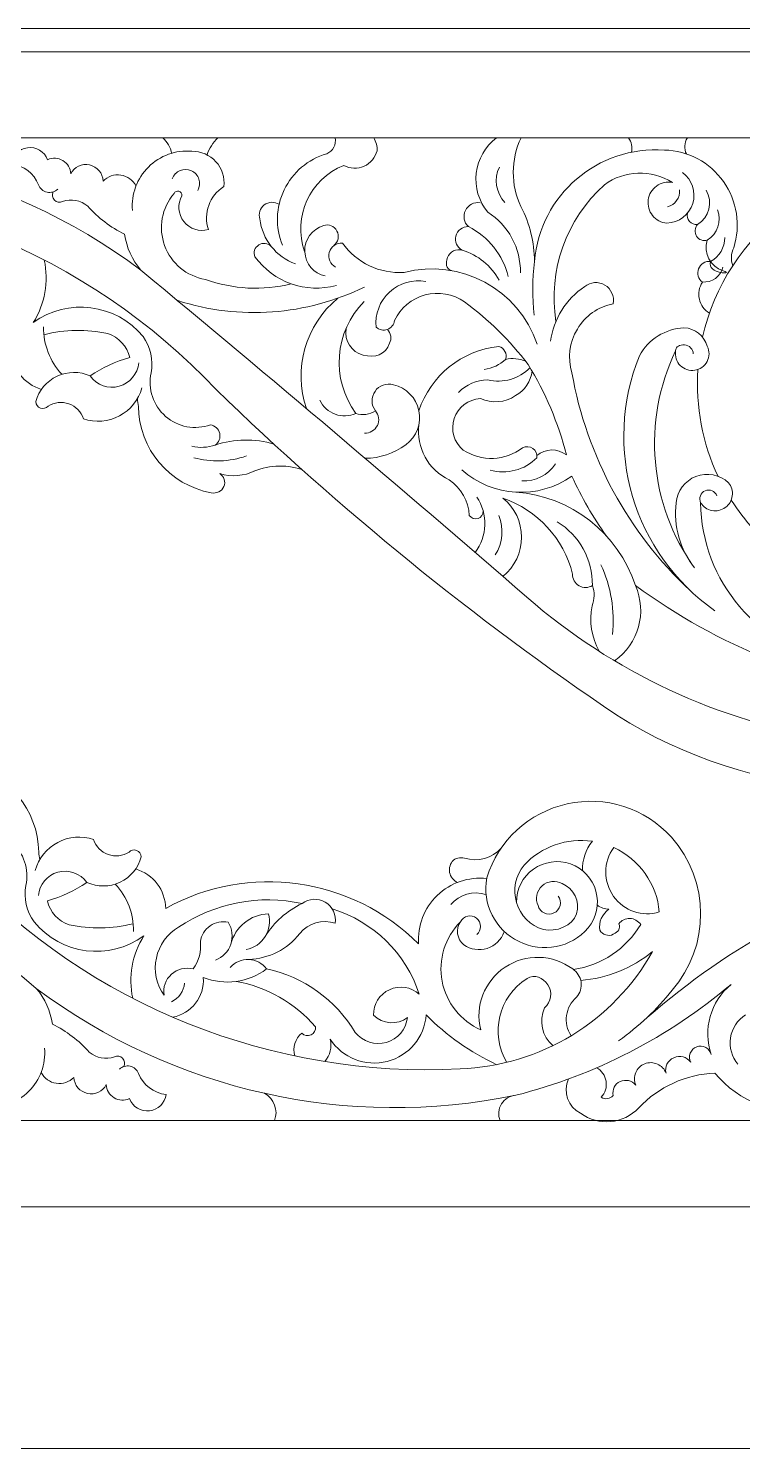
# Model space of a CAD drawing. Header units: millimetres. Extents: x 4874 to 5118, y 2699 to 2963.
# Drawn here: x 4970.6 to 5032, y 2841.1 to 2963.1 of the extents above; entities that cross this region are included whole.
import ezdxf

# ---------------------------------------------------------------- set-up
doc = ezdxf.new("R2010")
doc.units = ezdxf.units.MM
doc.header["$MEASUREMENT"] = 0
doc.layers.add('SITARA ALL', color=18, linetype='Continuous', true_color=0x000000)

msp = doc.modelspace()

# ---------------------------------------------------------------- linework, layer by layer
at = {"layer": 'SITARA ALL', "lineweight": 9}
for points, knots in [([(4873.81, 2963.14), (4873.81, 2963.14), (5117.81, 2963.14), (5117.81, 2963.14), (5117.81, 2963.14), (5117.81, 2841.14), (5117.81, 2841.14), (5117.81, 2841.14), (4873.81, 2841.14), (4873.81, 2841.14), (4873.81, 2841.14), (4873.81, 2963.14), (4873.81, 2963.14)], [0, 0, 0, 0, 0.25, 0.25, 0.25, 0.5, 0.5, 0.5, 0.75, 0.75, 0.75, 1, 1, 1, 1]), ([(5072.19, 2894.16), (5072.19, 2894.16), (5072.19, 2892.65), (5072.19, 2892.65), (5072.19, 2892.65), (5075.81, 2892.65), (5075.81, 2892.65), (5075.81, 2892.65), (5075.81, 2961.14), (5075.81, 2961.14), (5075.81, 2961.14), (4875.81, 2961.14), (4875.81, 2961.14), (4875.81, 2961.14), (4875.81, 2953.74), (4875.81, 2953.74), (4875.81, 2953.74), (4891.89, 2953.74), (4891.89, 2953.74)], [0, 0, 0, 0, 0.142857, 0.142857, 0.142857, 0.285714, 0.285714, 0.285714, 0.428571, 0.428571, 0.428571, 0.571429, 0.571429, 0.571429, 0.714286, 0.714286, 0.714286, 1, 1, 1, 1]), ([(4933.54, 2941.7), (4931.27, 2941.53), (4929.11, 2940.66), (4927.36, 2939.21), (4930.73, 2945.23), (4937, 2949.06), (4943.9, 2949.3), (4960.02, 2950.14), (4975.7, 2943.85), (4986.78, 2932.11), (4997.41, 2921.8), (5008.93, 2912.44), (5021.2, 2904.14), (5032.85, 2896.79), (5047.39, 2895.71), (5060, 2901.27), (5067.1, 2904.95), (5072.27, 2911.51), (5074.17, 2919.28), (5076.07, 2927.05), (5074.54, 2935.22), (5069.93, 2941.76), (5062.04, 2952.73), (5046.81, 2955.34), (5035.74, 2947.59), (5032.09, 2944.92), (5029.54, 2941.02), (5028.56, 2936.61)], [0, 0, 0, 0, 0.1, 0.1, 0.1, 0.2, 0.2, 0.2, 0.3, 0.3, 0.3, 0.4, 0.4, 0.4, 0.5, 0.5, 0.5, 0.6, 0.6, 0.6, 0.7, 0.7, 0.7, 0.8, 0.8, 0.8, 1, 1, 1, 1]), ([(4894.04, 2953.74), (4894.04, 2953.74), (5069.45, 2953.74), (5069.45, 2953.74), (5069.45, 2953.74), (5069.45, 2942.4), (5069.45, 2942.4)], [0, 0, 0, 0, 0.333333, 0.333333, 0.333333, 1, 1, 1, 1]), ([(4972.78, 2949.09), (4972.66, 2948.86), (4972.71, 2948.58), (4972.89, 2948.39), (4973.07, 2948.21), (4973.35, 2948.15), (4973.58, 2948.27), (4974.32, 2948.52), (4975.14, 2948.37), (4975.74, 2947.88), (4976.63, 2946.87), (4977.7, 2946.04), (4978.91, 2945.46), (4979.07, 2944.32), (4979.56, 2943.26), (4980.3, 2942.38), (4968.52, 2951.2), (4953.53, 2954.55), (4939.12, 2951.57), (4939.62, 2951.6), (4940.08, 2951.88), (4940.35, 2952.31), (4940.62, 2952.74), (4940.66, 2953.27), (4940.46, 2953.74)], [0, 0, 0, 0, 0.111111, 0.111111, 0.111111, 0.222222, 0.222222, 0.222222, 0.333333, 0.333333, 0.333333, 0.444444, 0.444444, 0.444444, 0.555556, 0.555556, 0.555556, 0.666667, 0.666667, 0.666667, 0.777778, 0.777778, 0.777778, 1, 1, 1, 1]), ([(4992.47, 2944.51), (4991.84, 2946.05), (4991.9, 2947.78), (4992.62, 2949.28), (4993.34, 2950.78), (4994.68, 2951.9), (4996.27, 2952.37), (4996.82, 2952.59), (4997.12, 2953.17), (4996.99, 2953.74)], [0, 0, 0, 0, 0.25, 0.25, 0.25, 0.5, 0.5, 0.5, 1, 1, 1, 1]), ([(5000.31, 2953.74), (5000.52, 2953.41), (5000.62, 2953.02), (5000.6, 2952.63), (5000.45, 2952.04), (5000.04, 2951.55), (4999.48, 2951.3), (4998.93, 2951.05), (4998.28, 2951.08), (4997.74, 2951.37), (4994.82, 2950.2), (4993.33, 2946.95), (4994.37, 2943.98)], [0, 0, 0, 0, 0.2, 0.2, 0.2, 0.4, 0.4, 0.4, 0.6, 0.6, 0.6, 1, 1, 1, 1]), ([(5012.91, 2942.15), (5012.94, 2944.26), (5011.88, 2946.23), (5010.1, 2947.36), (5009.33, 2948.3), (5008.97, 2949.51), (5009.11, 2950.71), (5009.26, 2951.91), (5009.89, 2953.01), (5010.86, 2953.74)], [0, 0, 0, 0, 0.25, 0.25, 0.25, 0.5, 0.5, 0.5, 1, 1, 1, 1]), ([(5012.96, 2953.74), (5012.08, 2951.87), (5012.07, 2949.7), (5012.95, 2947.83), (5013.71, 2946.38), (5014.11, 2944.76), (5014.12, 2943.12)], [0, 0, 0, 0, 0.333333, 0.333333, 0.333333, 1, 1, 1, 1]), ([(4979.89, 2949.6), (4979.63, 2950.1), (4979.15, 2950.45), (4978.59, 2950.54), (4978.03, 2950.62), (4977.46, 2950.43), (4977.07, 2950.02), (4977.04, 2950.7), (4976.56, 2951.27), (4975.9, 2951.41), (4975.24, 2951.55), (4974.59, 2951.25), (4974.28, 2950.65), (4974.26, 2951.11), (4974.01, 2951.54), (4973.61, 2951.78), (4973.21, 2952.02), (4972.72, 2952.05), (4972.3, 2951.86), (4972.03, 2952.56), (4971.32, 2952.99), (4970.57, 2952.89), (4969.82, 2952.8), (4969.24, 2952.24), (4969.16, 2951.5), (4970.22, 2951.38), (4971.13, 2950.69), (4971.52, 2949.7), (4971.64, 2949.38), (4971.91, 2949.15), (4972.25, 2949.07), (4972.58, 2949), (4972.92, 2949.09), (4973.17, 2949.33)], [0, 0, 0, 0, 0.083333, 0.083333, 0.083333, 0.166667, 0.166667, 0.166667, 0.25, 0.25, 0.25, 0.333333, 0.333333, 0.333333, 0.416667, 0.416667, 0.416667, 0.5, 0.5, 0.5, 0.583333, 0.583333, 0.583333, 0.666667, 0.666667, 0.666667, 0.75, 0.75, 0.75, 0.833333, 0.833333, 0.833333, 1, 1, 1, 1]), ([(4993.22, 2941.2), (4990.78, 2940.59), (4988.21, 2940.72), (4985.85, 2941.58), (4984.24, 2941.84), (4982.91, 2942.95), (4982.35, 2944.48), (4981.79, 2946), (4982.11, 2947.73), (4983.16, 2948.96), (4983.23, 2949.12), (4983.41, 2949.2), (4983.58, 2949.16), (4983.75, 2949.11), (4983.85, 2948.94), (4983.84, 2948.76), (4983.44, 2948.06), (4983.5, 2947.18), (4984, 2946.54), (4984.51, 2945.91), (4985.33, 2945.64), (4986.11, 2945.86), (4985.65, 2947.25), (4986.2, 2948.77), (4987.44, 2949.55), (4987.53, 2950.33), (4987.28, 2951.11), (4986.75, 2951.69), (4986.22, 2952.27), (4985.48, 2952.6), (4984.69, 2952.59), (4983.31, 2952.71), (4981.94, 2952.21), (4980.96, 2951.23), (4979.97, 2950.25), (4979.47, 2948.9), (4979.58, 2947.51)], [0, 0, 0, 0, 0.076923, 0.076923, 0.076923, 0.153846, 0.153846, 0.153846, 0.230769, 0.230769, 0.230769, 0.307692, 0.307692, 0.307692, 0.384615, 0.384615, 0.384615, 0.461538, 0.461538, 0.461538, 0.538462, 0.538462, 0.538462, 0.615385, 0.615385, 0.615385, 0.692308, 0.692308, 0.692308, 0.769231, 0.769231, 0.769231, 0.846154, 0.846154, 0.846154, 1, 1, 1, 1]), ([(5031.15, 2942.75), (5030.96, 2943.25), (5030.99, 2943.81), (5031.23, 2944.29), (5031.85, 2946.22), (5031.52, 2948.33), (5030.35, 2949.98), (5029.18, 2951.63), (5027.31, 2952.64), (5025.28, 2952.69), (5019.56, 2953.09), (5014.59, 2948.83), (5014.12, 2943.12), (5013.94, 2941.59), (5013.93, 2940.04), (5014.08, 2938.5)], [0, 0, 0, 0, 0.166667, 0.166667, 0.166667, 0.333333, 0.333333, 0.333333, 0.5, 0.5, 0.5, 0.666667, 0.666667, 0.666667, 1, 1, 1, 1]), ([(4985.19, 2949.22), (4985.36, 2949.52), (4985.39, 2949.87), (4985.29, 2950.19), (4985.19, 2950.51), (4984.95, 2950.77), (4984.65, 2950.91), (4984.34, 2951.05), (4983.99, 2951.06), (4983.68, 2950.93), (4983.36, 2950.8), (4983.12, 2950.54), (4983.01, 2950.23)], [0, 0, 0, 0, 0.2, 0.2, 0.2, 0.4, 0.4, 0.4, 0.6, 0.6, 0.6, 1, 1, 1, 1]), ([(5015.96, 2937.97), (5015.27, 2942.33), (5016.84, 2946.75), (5020.12, 2949.71), (5021.84, 2950.96), (5024.15, 2951.04), (5025.96, 2949.91), (5025.48, 2949.99), (5024.99, 2949.88), (5024.6, 2949.6), (5024.21, 2949.31), (5023.95, 2948.88), (5023.89, 2948.4), (5023.82, 2947.92), (5023.96, 2947.44), (5024.26, 2947.06), (5024.56, 2946.68), (5025.01, 2946.45), (5025.49, 2946.41), (5026.52, 2946.44), (5027.41, 2947.13), (5027.71, 2948.11), (5028.01, 2949.1), (5027.67, 2950.15), (5026.83, 2950.75)], [0, 0, 0, 0, 0.111111, 0.111111, 0.111111, 0.222222, 0.222222, 0.222222, 0.333333, 0.333333, 0.333333, 0.444444, 0.444444, 0.444444, 0.555556, 0.555556, 0.555556, 0.666667, 0.666667, 0.666667, 0.777778, 0.777778, 0.777778, 1, 1, 1, 1]), ([(5027.26, 2947.27), (5027.2, 2947.01), (5027.26, 2946.75), (5027.44, 2946.55), (5027.61, 2946.36), (5027.86, 2946.26), (5028.12, 2946.29), (5029.12, 2946.91), (5029.45, 2948.21), (5028.87, 2949.23)], [0, 0, 0, 0, 0.25, 0.25, 0.25, 0.5, 0.5, 0.5, 1, 1, 1, 1]), ([(4980.3, 2942.38), (4991.46, 2933.14), (5002.52, 2923.77), (5013.47, 2914.27), (5020.87, 2907.82), (5029.94, 2903.6), (5039.63, 2902.07), (5049.41, 2899.98), (5059.5, 2903.95), (5065.24, 2912.14), (5070.98, 2920.34), (5071.35, 2931.02), (5066.04, 2939.5), (5062.79, 2943.91), (5057.95, 2946.87), (5052.55, 2947.75)], [0, 0, 0, 0, 0.166667, 0.166667, 0.166667, 0.333333, 0.333333, 0.333333, 0.5, 0.5, 0.5, 0.666667, 0.666667, 0.666667, 1, 1, 1, 1]), ([(4992.18, 2948.03), (4991.79, 2948.28), (4991.28, 2948.25), (4990.91, 2947.97), (4990.55, 2947.69), (4990.39, 2947.21), (4990.52, 2946.77), (4990.74, 2945.01), (4991.92, 2943.51), (4993.59, 2942.91)], [0, 0, 0, 0, 0.25, 0.25, 0.25, 0.5, 0.5, 0.5, 1, 1, 1, 1]), ([(5009.46, 2948.16), (5008.94, 2948.24), (5008.43, 2947.98), (5008.19, 2947.5), (5007.96, 2947.03), (5008.05, 2946.47), (5008.44, 2946.11)], [0, 0, 0, 0, 0.333333, 0.333333, 0.333333, 1, 1, 1, 1]), ([(4996.87, 2944.48), (4997.26, 2944.77), (4997.38, 2945.3), (4997.15, 2945.73), (4996.92, 2946.16), (4996.46, 2946.37), (4996.01, 2946.2), (4995.01, 2945.92), (4994.34, 2944.99), (4994.39, 2943.96), (4994.43, 2942.93), (4995.14, 2942.07), (4996.15, 2941.88)], [0, 0, 0, 0, 0.2, 0.2, 0.2, 0.4, 0.4, 0.4, 0.6, 0.6, 0.6, 1, 1, 1, 1]), ([(5011.08, 2941.52), (5010.39, 2942.75), (5009.26, 2943.67), (5007.91, 2944.09), (5007.47, 2944.32), (5007.25, 2944.82), (5007.37, 2945.3), (5007.49, 2945.78), (5007.95, 2946.12), (5008.44, 2946.11), (5010.16, 2945.25), (5011.41, 2943.68), (5011.87, 2941.82)], [0, 0, 0, 0, 0.2, 0.2, 0.2, 0.4, 0.4, 0.4, 0.6, 0.6, 0.6, 1, 1, 1, 1]), ([(5028.12, 2946.29), (5027.88, 2946.01), (5027.84, 2945.61), (5028.04, 2945.3), (5028.24, 2944.98), (5028.61, 2944.84), (5028.96, 2944.94), (5028.62, 2943.84), (5029.23, 2942.67), (5030.32, 2942.32), (5031.42, 2941.98), (5028.9, 2942.02), (5029.24, 2943.12), (5030, 2943.52), (5030.47, 2944.31), (5030.46, 2945.17)], [0, 0, 0, 0, 0.166667, 0.166667, 0.166667, 0.333333, 0.333333, 0.333333, 0.5, 0.5, 0.5, 0.666667, 0.666667, 0.666667, 1, 1, 1, 1]), ([(4991.51, 2944.41), (4991.23, 2944.71), (4990.78, 2944.76), (4990.43, 2944.54), (4990.09, 2944.31), (4989.95, 2943.91), (4990.11, 2943.53), (4991.69, 2941.32), (4994.48, 2940.34), (4997.1, 2941.06)], [0, 0, 0, 0, 0.25, 0.25, 0.25, 0.5, 0.5, 0.5, 1, 1, 1, 1]), ([(5014.36, 2936), (5012.73, 2940.73), (5007.76, 2943.43), (5002.91, 2942.18), (5000.83, 2942.04), (4998.83, 2943), (4997.63, 2944.7), (4997.1, 2944.74), (4996.63, 2944.4), (4996.49, 2943.9), (4996.36, 2943.39), (4996.57, 2942.88), (4997.04, 2942.64)], [0, 0, 0, 0, 0.2, 0.2, 0.2, 0.4, 0.4, 0.4, 0.6, 0.6, 0.6, 1, 1, 1, 1]), ([(5007.91, 2944.09), (5007.39, 2944.25), (5006.84, 2943.96), (5006.66, 2943.45), (5006.48, 2942.94), (5006.48, 2942.52), (5006.99, 2942.33)], [0, 0, 0, 0, 0.333333, 0.333333, 0.333333, 1, 1, 1, 1]), ([(4972.01, 2943.24), (4972.41, 2941.39), (4972.07, 2939.47), (4971.07, 2937.87), (4974.03, 2940.03), (4978.17, 2939.5), (4980.5, 2936.67), (4981.13, 2935.76), (4981.38, 2934.64), (4981.19, 2933.55), (4980.9, 2932.17), (4981.37, 2930.74), (4982.43, 2929.81), (4983.49, 2928.89), (4984.96, 2928.61), (4986.29, 2929.09), (4986.67, 2929.02), (4986.98, 2928.73), (4987.08, 2928.35), (4987.17, 2927.97), (4987.01, 2927.57), (4986.7, 2927.34)], [0, 0, 0, 0, 0.125, 0.125, 0.125, 0.25, 0.25, 0.25, 0.375, 0.375, 0.375, 0.5, 0.5, 0.5, 0.625, 0.625, 0.625, 0.75, 0.75, 0.75, 1, 1, 1, 1]), ([(5029.24, 2943.12), (5028.8, 2943.17), (5028.37, 2942.91), (5028.21, 2942.49), (5028.05, 2942.07), (5028.18, 2941.61), (5028.54, 2941.35), (5029.36, 2941.29), (5030.1, 2941.82), (5030.31, 2942.62)], [0, 0, 0, 0, 0.25, 0.25, 0.25, 0.5, 0.5, 0.5, 1, 1, 1, 1]), ([(5004.79, 2941.4), (5003.67, 2941.6), (5002.51, 2941.27), (5001.67, 2940.49), (5000.83, 2939.72), (5000.4, 2938.6), (5000.52, 2937.46), (5000.78, 2937.23), (5001.15, 2937.16), (5001.48, 2937.28), (5001.81, 2937.41), (5002.05, 2937.69), (5002.1, 2938.04), (5002.6, 2939.13), (5003.57, 2939.93), (5004.72, 2940.24), (5005.88, 2940.55), (5007.12, 2940.33), (5008.1, 2939.64), (5010.18, 2938.13), (5012.03, 2936.32), (5013.57, 2934.27), (5015.06, 2931.86), (5016.16, 2929.24), (5016.86, 2926.5), (5016.11, 2927.08), (5015.06, 2927.07), (5014.33, 2926.46)], [0, 0, 0, 0, 0.1, 0.1, 0.1, 0.2, 0.2, 0.2, 0.3, 0.3, 0.3, 0.4, 0.4, 0.4, 0.5, 0.5, 0.5, 0.6, 0.6, 0.6, 0.7, 0.7, 0.7, 0.8, 0.8, 0.8, 1, 1, 1, 1]), ([(5015.5, 2936.26), (5015.75, 2938.18), (5016.82, 2939.89), (5018.43, 2940.96), (5018.92, 2941.36), (5019.61, 2941.42), (5020.16, 2941.09), (5020.71, 2940.77), (5021, 2940.12), (5020.88, 2939.49), (5019.59, 2939.23), (5018.47, 2938.44), (5017.8, 2937.31), (5017.12, 2936.18), (5016.95, 2934.82), (5017.33, 2933.56), (5018.6, 2926.38), (5022.16, 2919.82), (5027.49, 2914.85)], [0, 0, 0, 0, 0.142857, 0.142857, 0.142857, 0.285714, 0.285714, 0.285714, 0.428571, 0.428571, 0.428571, 0.571429, 0.571429, 0.571429, 0.714286, 0.714286, 0.714286, 1, 1, 1, 1]), ([(5028.54, 2941.35), (5028.26, 2940.91), (5028.17, 2940.38), (5028.28, 2939.88), (5028.39, 2939.38), (5028.7, 2938.94), (5029.14, 2938.67)], [0, 0, 0, 0, 0.333333, 0.333333, 0.333333, 1, 1, 1, 1]), ([(4941.61, 2932.95), (4943.17, 2932.78), (4944.72, 2933.31), (4945.85, 2934.4), (4946.98, 2935.49), (4947.57, 2937.01), (4947.47, 2938.57), (4953.21, 2932.81), (4962.07, 2931.56), (4969.19, 2935.51), (4969.21, 2933.94), (4970.26, 2932.57), (4971.76, 2932.13)], [0, 0, 0, 0, 0.2, 0.2, 0.2, 0.4, 0.4, 0.4, 0.6, 0.6, 0.6, 1, 1, 1, 1]), ([(4971.98, 2936.83), (4973.78, 2937.28), (4975.66, 2937.31), (4977.48, 2936.92), (4978.42, 2936.61), (4979.13, 2935.83), (4979.35, 2934.87), (4978.13, 2934.54), (4976.99, 2934), (4975.96, 2933.28), (4976.52, 2932.49), (4977.51, 2932.14), (4978.44, 2932.4), (4979.37, 2932.66), (4980.04, 2933.45), (4980.12, 2934.42)], [0, 0, 0, 0, 0.166667, 0.166667, 0.166667, 0.333333, 0.333333, 0.333333, 0.5, 0.5, 0.5, 0.666667, 0.666667, 0.666667, 1, 1, 1, 1]), ([(4997.93, 2937.35), (4997.75, 2936.32), (4998.39, 2935.33), (4999.4, 2935.07), (5000.42, 2934.82), (5001.33, 2935.09), (5001.66, 2936.09), (5001.87, 2936.48), (5001.8, 2936.97), (5001.48, 2937.28)], [0, 0, 0, 0, 0.25, 0.25, 0.25, 0.5, 0.5, 0.5, 1, 1, 1, 1]), ([(5029.61, 2913.12), (5022.61, 2918.01), (5019.92, 2927.1), (5023.14, 2935.02), (5023.9, 2936.43), (5025.35, 2937.34), (5026.96, 2937.42), (5027.9, 2937.38), (5028.71, 2936.74), (5028.96, 2935.83), (5029.17, 2935.42), (5029.16, 2934.93), (5028.94, 2934.53), (5028.73, 2934.12), (5028.33, 2933.84), (5027.88, 2933.77), (5027.42, 2933.7), (5026.96, 2933.85), (5026.64, 2934.18), (5026.31, 2934.51), (5026.17, 2934.97), (5026.24, 2935.43), (5023.34, 2929.39), (5023.96, 2922.26), (5027.86, 2916.81), (5026.62, 2918.39), (5026.05, 2920.39), (5026.28, 2922.39), (5026.37, 2923.41), (5027.04, 2924.28), (5027.99, 2924.65), (5028.95, 2925.02), (5030.04, 2924.81), (5030.79, 2924.11), (5031.05, 2923.8), (5031.17, 2923.39), (5031.11, 2922.98), (5031.06, 2922.58), (5030.84, 2922.21), (5030.51, 2921.98), (5030.18, 2921.74), (5029.76, 2921.65), (5029.36, 2921.73), (5028.96, 2921.8), (5028.61, 2922.05), (5028.39, 2922.39)], [0, 0, 0, 0, 0.0625, 0.0625, 0.0625, 0.125, 0.125, 0.125, 0.1875, 0.1875, 0.1875, 0.25, 0.25, 0.25, 0.3125, 0.3125, 0.3125, 0.375, 0.375, 0.375, 0.4375, 0.4375, 0.4375, 0.5, 0.5, 0.5, 0.5625, 0.5625, 0.5625, 0.625, 0.625, 0.625, 0.6875, 0.6875, 0.6875, 0.75, 0.75, 0.75, 0.8125, 0.8125, 0.8125, 0.875, 0.875, 0.875, 1, 1, 1, 1]), ([(5011.64, 2934.71), (5011.72, 2934.94), (5011.7, 2935.18), (5011.58, 2935.39), (5011.47, 2935.6), (5011.28, 2935.75), (5011.05, 2935.81), (5007.87, 2935.48), (5005.19, 2933.32), (5004.19, 2930.29)], [0, 0, 0, 0, 0.25, 0.25, 0.25, 0.5, 0.5, 0.5, 1, 1, 1, 1]), ([(5027.75, 2935.18), (5027.75, 2935.59), (5027.42, 2935.93), (5027, 2935.95), (5026.59, 2935.97), (5026.27, 2935.84), (5026.24, 2935.43)], [0, 0, 0, 0, 0.333333, 0.333333, 0.333333, 1, 1, 1, 1]), ([(5009.8, 2933.85), (5010.49, 2933.94), (5011.13, 2934.24), (5011.64, 2934.71), (5012.22, 2934.84), (5012.83, 2934.78), (5013.37, 2934.54)], [0, 0, 0, 0, 0.333333, 0.333333, 0.333333, 1, 1, 1, 1]), ([(4975.96, 2933.28), (4975.05, 2933.69), (4974.01, 2933.69), (4973.11, 2933.26), (4972.2, 2932.84), (4971.54, 2932.04), (4971.28, 2931.08), (4971.29, 2930.83), (4971.45, 2930.61), (4971.68, 2930.53), (4971.91, 2930.44), (4972.17, 2930.5), (4972.34, 2930.68), (4972.87, 2931.02), (4973.53, 2931.1), (4974.12, 2930.89), (4974.72, 2930.67), (4975.19, 2930.2), (4975.38, 2929.6), (4976.4, 2929.26), (4977.51, 2929.35), (4978.46, 2929.85), (4979.4, 2930.35), (4980.1, 2931.22), (4980.39, 2932.25)], [0, 0, 0, 0, 0.111111, 0.111111, 0.111111, 0.222222, 0.222222, 0.222222, 0.333333, 0.333333, 0.333333, 0.444444, 0.444444, 0.444444, 0.555556, 0.555556, 0.555556, 0.666667, 0.666667, 0.666667, 0.777778, 0.777778, 0.777778, 1, 1, 1, 1]), ([(5013.91, 2933.71), (5013.8, 2932.82), (5013.28, 2932.03), (5012.5, 2931.59), (5011.6, 2930.99), (5010.45, 2930.9), (5009.47, 2931.34), (5008.43, 2931.29), (5007.54, 2930.6), (5007.22, 2929.62), (5006.9, 2928.63), (5007.2, 2927.57), (5008, 2926.91), (5009.57, 2925.89), (5011.62, 2925.97), (5013.1, 2927.11), (5013.38, 2927.26), (5013.71, 2927.24), (5013.97, 2927.06), (5014.23, 2926.88), (5014.36, 2926.57), (5014.33, 2926.26), (5013.28, 2925.2), (5011.74, 2924.79), (5010.31, 2925.2)], [0, 0, 0, 0, 0.111111, 0.111111, 0.111111, 0.222222, 0.222222, 0.222222, 0.333333, 0.333333, 0.333333, 0.444444, 0.444444, 0.444444, 0.555556, 0.555556, 0.555556, 0.666667, 0.666667, 0.666667, 0.777778, 0.777778, 0.777778, 1, 1, 1, 1]), ([(5007.59, 2931.87), (5008.26, 2932.54), (5009.15, 2932.93), (5010.1, 2932.96), (5011.41, 2932.63), (5012.8, 2933.02), (5013.74, 2934)], [0, 0, 0, 0, 0.333333, 0.333333, 0.333333, 1, 1, 1, 1]), ([(4999.51, 2928.37), (4999.97, 2928.34), (5000.41, 2928.6), (5000.62, 2929.02), (5000.82, 2929.44), (5000.76, 2929.94), (5000.46, 2930.29), (5000.08, 2930.78), (5000.07, 2931.45), (5000.42, 2931.96), (5000.76, 2932.46), (5001.41, 2932.69), (5002, 2932.52), (5003.1, 2932.27), (5003.96, 2931.41), (5004.19, 2930.3), (5004.43, 2929.2), (5003.98, 2928.05), (5003.07, 2927.38), (5002.05, 2926.63), (5000.83, 2926.22), (4999.57, 2926.21)], [0, 0, 0, 0, 0.125, 0.125, 0.125, 0.25, 0.25, 0.25, 0.375, 0.375, 0.375, 0.5, 0.5, 0.5, 0.625, 0.625, 0.625, 0.75, 0.75, 0.75, 1, 1, 1, 1]), ([(4990.1, 2925.13), (4989.16, 2924.68), (4988.08, 2924.59), (4987.08, 2924.89), (4987.46, 2924.66), (4987.61, 2924.19), (4987.44, 2923.78), (4987.27, 2923.37), (4986.79, 2923.15), (4986.36, 2923.25), (4982.76, 2923.9), (4980.13, 2927.02), (4980.1, 2930.67), (4980.07, 2930.9), (4980.04, 2931.12), (4980.01, 2931.34)], [0, 0, 0, 0, 0.166667, 0.166667, 0.166667, 0.333333, 0.333333, 0.333333, 0.5, 0.5, 0.5, 0.666667, 0.666667, 0.666667, 1, 1, 1, 1]), ([(4995.69, 2931.2), (4995.95, 2930.64), (4996.42, 2930.21), (4997, 2929.99), (4997.58, 2929.78), (4998.21, 2929.81), (4998.77, 2930.07), (4999.34, 2929.88), (4999.96, 2929.96), (5000.46, 2930.29)], [0, 0, 0, 0, 0.25, 0.25, 0.25, 0.5, 0.5, 0.5, 1, 1, 1, 1]), ([(4879.44, 2928.9), (4879.44, 2928.9), (4879.44, 2930.41), (4879.44, 2930.41), (4879.44, 2930.41), (4875.81, 2930.41), (4875.81, 2930.41), (4875.81, 2930.41), (4875.81, 2861.92), (4875.81, 2861.92), (4875.81, 2861.92), (5075.81, 2861.92), (5075.81, 2861.92), (5075.81, 2861.92), (5075.81, 2869.32), (5075.81, 2869.32), (5075.81, 2869.32), (5059.73, 2869.32), (5059.73, 2869.32)], [0, 0, 0, 0, 0.142857, 0.142857, 0.142857, 0.285714, 0.285714, 0.285714, 0.428571, 0.428571, 0.428571, 0.571429, 0.571429, 0.571429, 0.714286, 0.714286, 0.714286, 1, 1, 1, 1]), ([(5004.19, 2929.12), (5003.95, 2927.14), (5004.99, 2925.22), (5006.79, 2924.35), (5007.81, 2923.66), (5008.45, 2922.53), (5008.52, 2921.3), (5008.68, 2921.05), (5008.99, 2920.94), (5009.27, 2921.04), (5009.55, 2921.13), (5009.74, 2921.39), (5009.71, 2921.69)], [0, 0, 0, 0, 0.2, 0.2, 0.2, 0.4, 0.4, 0.4, 0.6, 0.6, 0.6, 1, 1, 1, 1]), ([(5018.09, 2881.36), (5020.35, 2881.53), (5022.51, 2882.4), (5024.26, 2883.85), (5020.9, 2877.82), (5014.62, 2874), (5007.72, 2873.76), (4991.61, 2872.92), (4975.92, 2879.21), (4964.85, 2890.95), (4954.21, 2901.26), (4942.7, 2910.62), (4930.43, 2918.92), (4918.77, 2926.27), (4904.23, 2927.35), (4891.63, 2921.79), (4884.52, 2918.11), (4879.36, 2911.55), (4877.46, 2903.78), (4875.56, 2896.01), (4877.08, 2887.84), (4881.69, 2881.3), (4889.59, 2870.33), (4904.81, 2867.72), (4915.89, 2875.47), (4919.54, 2878.14), (4922.09, 2882.03), (4923.07, 2886.45)], [0, 0, 0, 0, 0.1, 0.1, 0.1, 0.2, 0.2, 0.2, 0.3, 0.3, 0.3, 0.4, 0.4, 0.4, 0.5, 0.5, 0.5, 0.6, 0.6, 0.6, 0.7, 0.7, 0.7, 0.8, 0.8, 0.8, 1, 1, 1, 1]), ([(4991.74, 2927.42), (4990.09, 2927.93), (4988.33, 2927.9), (4986.7, 2927.34), (4986.05, 2927.13), (4985.35, 2927.09), (4984.68, 2927.24)], [0, 0, 0, 0, 0.333333, 0.333333, 0.333333, 1, 1, 1, 1]), ([(5007.87, 2925.21), (5010.53, 2922.87), (5014.44, 2922.65), (5017.34, 2924.67), (5018.15, 2922.86), (5019.14, 2921.14), (5020.3, 2919.53)], [0, 0, 0, 0, 0.333333, 0.333333, 0.333333, 1, 1, 1, 1]), ([(5021, 2908.81), (5023.06, 2910.27), (5023.81, 2912.97), (5022.79, 2915.28), (5021.3, 2919.79), (5017.25, 2922.96), (5012.51, 2923.31)], [0, 0, 0, 0, 0.333333, 0.333333, 0.333333, 1, 1, 1, 1]), ([(5036.79, 2917.14), (5035.7, 2916.6), (5034.96, 2915.56), (5034.82, 2914.35), (5034.68, 2913.15), (5035.15, 2911.97), (5036.09, 2911.2), (5037.29, 2910.22), (5038.61, 2909.41), (5040.03, 2908.78), (5033.36, 2909.89), (5028.46, 2915.64), (5028.39, 2922.39), (5028.3, 2922.58), (5028.29, 2922.79), (5028.37, 2922.99), (5028.44, 2923.18), (5028.59, 2923.34), (5028.78, 2923.42), (5028.97, 2923.5), (5029.18, 2923.5), (5029.37, 2923.42), (5029.56, 2923.34), (5029.71, 2923.19), (5029.79, 2922.99)], [0, 0, 0, 0, 0.111111, 0.111111, 0.111111, 0.222222, 0.222222, 0.222222, 0.333333, 0.333333, 0.333333, 0.444444, 0.444444, 0.444444, 0.555556, 0.555556, 0.555556, 0.666667, 0.666667, 0.666667, 0.777778, 0.777778, 0.777778, 1, 1, 1, 1]), ([(4971.32, 2880.67), (4960.16, 2889.92), (4949.1, 2899.29), (4938.16, 2908.79), (4930.75, 2915.24), (4921.69, 2919.46), (4911.99, 2920.99), (4902.21, 2923.08), (4892.13, 2919.11), (4886.39, 2910.92), (4880.65, 2902.72), (4880.28, 2892.04), (4885.59, 2883.56), (4888.84, 2879.15), (4893.67, 2876.19), (4899.08, 2875.31)], [0, 0, 0, 0, 0.166667, 0.166667, 0.166667, 0.333333, 0.333333, 0.333333, 0.5, 0.5, 0.5, 0.666667, 0.666667, 0.666667, 1, 1, 1, 1]), ([(5011.4, 2916.06), (5012.42, 2916.88), (5013.01, 2918.12), (5013.01, 2919.43), (5013.01, 2920.74), (5012.42, 2921.97), (5011.4, 2922.79), (5014.37, 2921.76), (5016.62, 2919.31), (5017.39, 2916.27), (5017.37, 2915.86), (5017.59, 2915.47), (5017.95, 2915.26), (5018.3, 2915.06), (5018.74, 2915.06), (5019.09, 2915.28), (5019.3, 2914.72), (5019.29, 2914.09), (5019.06, 2913.53), (5018.81, 2912.2), (5019.02, 2910.83), (5019.66, 2909.64)], [0, 0, 0, 0, 0.125, 0.125, 0.125, 0.25, 0.25, 0.25, 0.375, 0.375, 0.375, 0.5, 0.5, 0.5, 0.625, 0.625, 0.625, 0.75, 0.75, 0.75, 1, 1, 1, 1]), ([(5031.02, 2922.62), (5032.16, 2920.83), (5033.61, 2919.24), (5035.29, 2917.93), (5038.81, 2915.8), (5043.06, 2915.21), (5047.02, 2916.33)], [0, 0, 0, 0, 0.333333, 0.333333, 0.333333, 1, 1, 1, 1]), ([(5022.79, 2915.28), (5029.88, 2910.08), (5038.17, 2906.76), (5046.88, 2905.62), (5051.68, 2905.02), (5056.55, 2905.65), (5061.04, 2907.44)], [0, 0, 0, 0, 0.333333, 0.333333, 0.333333, 1, 1, 1, 1]), ([(4961.52, 2897.93), (4962.46, 2898.38), (4963.54, 2898.47), (4964.54, 2898.17), (4964.17, 2898.4), (4964.02, 2898.87), (4964.19, 2899.28), (4964.35, 2899.69), (4964.84, 2899.9), (4965.27, 2899.81), (4968.87, 2899.16), (4971.49, 2896.04), (4971.53, 2892.38), (4971.55, 2892.16), (4971.58, 2891.94), (4971.62, 2891.72)], [0, 0, 0, 0, 0.166667, 0.166667, 0.166667, 0.333333, 0.333333, 0.333333, 0.5, 0.5, 0.5, 0.666667, 0.666667, 0.666667, 1, 1, 1, 1]), ([(5021.34, 2876.18), (5023.08, 2877.39), (5024.62, 2878.85), (5025.93, 2880.51), (5029.23, 2884.29), (5029.21, 2889.92), (5025.88, 2893.66), (5023.62, 2896.16), (5020.2, 2897.26), (5016.92, 2896.52), (5013.63, 2895.79), (5011.01, 2893.39), (5010.03, 2890.17), (5009.6, 2887.93), (5010.73, 2885.68), (5012.79, 2884.69), (5014.84, 2883.7), (5017.25, 2884.14), (5018.73, 2885.87), (5019.45, 2886.75), (5019.7, 2887.93), (5019.4, 2889.02), (5019.09, 2890.11), (5018.28, 2890.99), (5017.21, 2891.37), (5016.14, 2891.74), (5014.95, 2891.57), (5014.03, 2890.91), (5013.1, 2890.25), (5012.56, 2889.19), (5012.57, 2888.05)], [0, 0, 0, 0, 0.090909, 0.090909, 0.090909, 0.181818, 0.181818, 0.181818, 0.272727, 0.272727, 0.272727, 0.363636, 0.363636, 0.363636, 0.454545, 0.454545, 0.454545, 0.545455, 0.545455, 0.545455, 0.636364, 0.636364, 0.636364, 0.727273, 0.727273, 0.727273, 0.818182, 0.818182, 0.818182, 1, 1, 1, 1]), ([(4979.61, 2879.82), (4979.21, 2881.66), (4979.55, 2883.59), (4980.56, 2885.19), (4977.59, 2883.02), (4973.46, 2883.55), (4971.13, 2886.39), (4970.49, 2887.3), (4970.24, 2888.42), (4970.43, 2889.51), (4970.73, 2890.89), (4970.25, 2892.32), (4969.19, 2893.24), (4968.13, 2894.17), (4966.66, 2894.45), (4965.34, 2893.97), (4964.95, 2894.03), (4964.64, 2894.32), (4964.55, 2894.71), (4964.46, 2895.09), (4964.61, 2895.49), (4964.93, 2895.72)], [0, 0, 0, 0, 0.125, 0.125, 0.125, 0.25, 0.25, 0.25, 0.375, 0.375, 0.375, 0.5, 0.5, 0.5, 0.625, 0.625, 0.625, 0.75, 0.75, 0.75, 1, 1, 1, 1]), ([(4975.67, 2889.78), (4976.57, 2889.36), (4977.62, 2889.37), (4978.52, 2889.79), (4979.42, 2890.22), (4980.09, 2891.02), (4980.34, 2891.98), (4980.33, 2892.23), (4980.18, 2892.44), (4979.94, 2892.53), (4979.71, 2892.62), (4979.46, 2892.56), (4979.29, 2892.38), (4978.76, 2892.04), (4978.1, 2891.96), (4977.5, 2892.17), (4976.91, 2892.38), (4976.44, 2892.86), (4976.24, 2893.46), (4975.23, 2893.8), (4974.11, 2893.71), (4973.17, 2893.21), (4972.22, 2892.71), (4971.52, 2891.84), (4971.24, 2890.81)], [0, 0, 0, 0, 0.111111, 0.111111, 0.111111, 0.222222, 0.222222, 0.222222, 0.333333, 0.333333, 0.333333, 0.444444, 0.444444, 0.444444, 0.555556, 0.555556, 0.555556, 0.666667, 0.666667, 0.666667, 0.777778, 0.777778, 0.777778, 1, 1, 1, 1]), ([(5016.16, 2888.6), (5016.33, 2888.37), (5016.39, 2888.07), (5016.31, 2887.79), (5016.24, 2887.51), (5016.05, 2887.27), (5015.79, 2887.15), (5015.52, 2887.03), (5015.22, 2887.02), (5014.96, 2887.15), (5014.7, 2887.27), (5014.5, 2887.5), (5014.42, 2887.78), (5014.16, 2888.36), (5014.3, 2889.04), (5014.77, 2889.47), (5015.23, 2889.9), (5015.94, 2889.98), (5016.49, 2889.68), (5017.52, 2889.26), (5018.05, 2888.13), (5017.73, 2887.08), (5017.41, 2886.02), (5015.96, 2885.5), (5014.88, 2885.72), (5013.77, 2886.07), (5012.9, 2886.94), (5012.57, 2888.05), (5012.24, 2889.16), (5012.49, 2890.37), (5013.22, 2891.27), (5014.73, 2892.86), (5016.92, 2893.62), (5019.09, 2893.31), (5018.51, 2892.6), (5018.21, 2891.7), (5018.25, 2890.78)], [0, 0, 0, 0, 0.076923, 0.076923, 0.076923, 0.153846, 0.153846, 0.153846, 0.230769, 0.230769, 0.230769, 0.307692, 0.307692, 0.307692, 0.384615, 0.384615, 0.384615, 0.461538, 0.461538, 0.461538, 0.538462, 0.538462, 0.538462, 0.615385, 0.615385, 0.615385, 0.692308, 0.692308, 0.692308, 0.769231, 0.769231, 0.769231, 0.846154, 0.846154, 0.846154, 1, 1, 1, 1]), ([(5020.92, 2892.77), (5020.02, 2891.52), (5020.01, 2889.84), (5020.91, 2888.58), (5021.81, 2887.33), (5023.37, 2886.78), (5024.84, 2887.24), (5024.62, 2889.65), (5023.13, 2891.76), (5020.92, 2892.77)], [0, 0, 0, 0, 0.333333, 0.333333, 0.333333, 0.666667, 0.666667, 0.666667, 1, 1, 1, 1]), ([(5071.26, 2873.05), (5071.17, 2873.64), (5070.82, 2874.16), (5070.32, 2874.48), (5069.82, 2874.8), (5069.2, 2874.89), (5068.63, 2874.72), (5068.34, 2874.74), (5068.07, 2874.88), (5067.9, 2875.12), (5067.73, 2875.35), (5067.66, 2875.65), (5067.73, 2875.93), (5068.41, 2876.46), (5069.3, 2876.66), (5070.14, 2876.47), (5070.26, 2877.1), (5069.97, 2877.73), (5069.42, 2878.06), (5068.87, 2878.38), (5068.19, 2878.33), (5067.7, 2877.92), (5067.37, 2880.32), (5066.47, 2882.59), (5065.08, 2884.57), (5061.62, 2890.29), (5054.85, 2893.09), (5048.37, 2891.47), (5039.3, 2888.9), (5030.91, 2884.37), (5023.8, 2878.17)], [0, 0, 0, 0, 0.090909, 0.090909, 0.090909, 0.181818, 0.181818, 0.181818, 0.272727, 0.272727, 0.272727, 0.363636, 0.363636, 0.363636, 0.454545, 0.454545, 0.454545, 0.545455, 0.545455, 0.545455, 0.636364, 0.636364, 0.636364, 0.727273, 0.727273, 0.727273, 0.818182, 0.818182, 0.818182, 1, 1, 1, 1]), ([(5010.02, 2890.11), (5008.46, 2890.28), (5006.9, 2889.75), (5005.77, 2888.66), (5004.64, 2887.57), (5004.05, 2886.05), (5004.16, 2884.49), (4998.41, 2890.25), (4989.55, 2891.5), (4982.44, 2887.54), (4982.41, 2889.12), (4981.37, 2890.49), (4979.86, 2890.93)], [0, 0, 0, 0, 0.2, 0.2, 0.2, 0.4, 0.4, 0.4, 0.6, 0.6, 0.6, 1, 1, 1, 1]), ([(5008.24, 2891.83), (5007.87, 2891.95), (5007.47, 2891.9), (5007.15, 2891.69), (5006.88, 2891.41), (5006.76, 2891.02), (5006.83, 2890.64), (5006.9, 2890.25), (5007.16, 2889.93), (5007.51, 2889.77)], [0, 0, 0, 0, 0.25, 0.25, 0.25, 0.5, 0.5, 0.5, 1, 1, 1, 1]), ([(4979.65, 2886.23), (4977.85, 2885.77), (4975.96, 2885.74), (4974.14, 2886.14), (4973.21, 2886.45), (4972.5, 2887.22), (4972.28, 2888.19), (4973.49, 2888.52), (4974.64, 2889.06), (4975.67, 2889.78), (4975.1, 2890.56), (4974.11, 2890.91), (4973.18, 2890.65), (4972.25, 2890.39), (4971.58, 2889.6), (4971.51, 2888.64)], [0, 0, 0, 0, 0.166667, 0.166667, 0.166667, 0.333333, 0.333333, 0.333333, 0.5, 0.5, 0.5, 0.666667, 0.666667, 0.666667, 1, 1, 1, 1]), ([(4986.72, 2883.1), (4987.34, 2883.34), (4987.82, 2883.84), (4988.03, 2884.47), (4988.24, 2885.1), (4988.16, 2885.79), (4987.81, 2886.36), (4987.27, 2886.47), (4986.71, 2886.36), (4986.25, 2886.04), (4985.8, 2885.73), (4985.5, 2885.24), (4985.42, 2884.7), (4985.52, 2883.86), (4985.3, 2883.02), (4984.8, 2882.34), (4984.14, 2882.51), (4983.44, 2882.34), (4982.94, 2881.89), (4982.43, 2881.43), (4982.19, 2880.76), (4982.3, 2880.09), (4981.64, 2881.01), (4981.4, 2882.17), (4981.64, 2883.28), (4981.87, 2884.39), (4982.57, 2885.36), (4983.55, 2885.93), (4986.66, 2888.03), (4990.49, 2888.76), (4994.16, 2887.96), (4994.73, 2888.4), (4995.52, 2888.45), (4996.15, 2888.08), (4996.77, 2887.71), (4997.11, 2886.99), (4997.01, 2886.27), (4995.9, 2886.64), (4994.69, 2886.29), (4993.95, 2885.39), (4992.9, 2884.03), (4991.29, 2883.22), (4989.58, 2883.16)], [0, 0, 0, 0, 0.066667, 0.066667, 0.066667, 0.133333, 0.133333, 0.133333, 0.2, 0.2, 0.2, 0.266667, 0.266667, 0.266667, 0.333333, 0.333333, 0.333333, 0.4, 0.4, 0.4, 0.466667, 0.466667, 0.466667, 0.533333, 0.533333, 0.533333, 0.6, 0.6, 0.6, 0.666667, 0.666667, 0.666667, 0.733333, 0.733333, 0.733333, 0.8, 0.8, 0.8, 0.866667, 0.866667, 0.866667, 1, 1, 1, 1]), ([(5019.52, 2887.81), (5019.8, 2887.6), (5020.15, 2887.48), (5020.51, 2887.47), (5019.92, 2887.07), (5019.62, 2886.37), (5019.73, 2885.67), (5019.96, 2885.27), (5020.47, 2885.11), (5020.89, 2885.32), (5021.31, 2885.54), (5021.55, 2885.8), (5021.36, 2886.22), (5021.58, 2886.52), (5021.94, 2886.69), (5022.31, 2886.68), (5022.68, 2886.67), (5023.03, 2886.47), (5023.24, 2886.16), (5021.99, 2884.07), (5019.87, 2882.65), (5017.46, 2882.29)], [0, 0, 0, 0, 0.125, 0.125, 0.125, 0.25, 0.25, 0.25, 0.375, 0.375, 0.375, 0.5, 0.5, 0.5, 0.625, 0.625, 0.625, 0.75, 0.75, 0.75, 1, 1, 1, 1]), ([(4996.74, 2887.5), (5000.28, 2886.42), (5003.07, 2883.69), (5004.22, 2880.17), (5003.52, 2880.81), (5002.51, 2880.96), (5001.66, 2880.56), (5000.8, 2880.17), (5000.27, 2879.32), (5000.3, 2878.37), (5001.08, 2877.59), (5002.32, 2877.5), (5003.21, 2878.16), (5003.09, 2877.15), (5002.38, 2876.31), (5001.4, 2876.03), (5000.42, 2875.75), (4999.36, 2876.1), (4998.72, 2876.89), (4997.05, 2879.68), (4994.29, 2881.66), (4991.11, 2882.34), (4990.75, 2882.84), (4990.18, 2883.14), (4989.57, 2883.16), (4988.97, 2883.18), (4988.38, 2882.93), (4987.99, 2882.46)], [0, 0, 0, 0, 0.1, 0.1, 0.1, 0.2, 0.2, 0.2, 0.3, 0.3, 0.3, 0.4, 0.4, 0.4, 0.5, 0.5, 0.5, 0.6, 0.6, 0.6, 0.7, 0.7, 0.7, 0.8, 0.8, 0.8, 1, 1, 1, 1]), ([(4989.35, 2884), (4990.03, 2884.13), (4990.62, 2884.54), (4990.98, 2885.13), (4991.34, 2885.71), (4991.44, 2886.42), (4991.26, 2887.08), (4989.72, 2887.02), (4988.41, 2885.96), (4988.03, 2884.47)], [0, 0, 0, 0, 0.25, 0.25, 0.25, 0.5, 0.5, 0.5, 1, 1, 1, 1]), ([(5009.17, 2885.29), (5009.37, 2885.47), (5009.49, 2885.73), (5009.48, 2886), (5009.48, 2886.28), (5009.35, 2886.53), (5009.14, 2886.7), (5008.92, 2886.87), (5008.64, 2886.93), (5008.38, 2886.88), (5008.11, 2886.82), (5007.88, 2886.65), (5007.76, 2886.4)], [0, 0, 0, 0, 0.2, 0.2, 0.2, 0.4, 0.4, 0.4, 0.6, 0.6, 0.6, 1, 1, 1, 1]), ([(5017.27, 2876.6), (5016.56, 2877.67), (5016.76, 2879.09), (5017.74, 2879.92), (5018.04, 2880.27), (5018.18, 2880.74), (5018.12, 2881.21), (5018.05, 2881.67), (5017.79, 2882.08), (5017.4, 2882.34), (5015.69, 2883.61), (5013.37, 2883.68), (5011.59, 2882.49), (5009.82, 2881.3), (5008.97, 2879.18), (5009.5, 2877.11), (5007.78, 2877.87), (5006.54, 2879.44), (5006.18, 2881.29), (5005.83, 2883.14), (5006.43, 2885.06), (5007.76, 2886.4), (5007.33, 2885.77), (5007.45, 2884.91), (5008.04, 2884.42), (5008.62, 2884.01), (5009.37, 2883.89), (5010.05, 2884.11), (5010.73, 2884.33), (5011.27, 2884.86), (5011.5, 2885.53)], [0, 0, 0, 0, 0.090909, 0.090909, 0.090909, 0.181818, 0.181818, 0.181818, 0.272727, 0.272727, 0.272727, 0.363636, 0.363636, 0.363636, 0.454545, 0.454545, 0.454545, 0.545455, 0.545455, 0.545455, 0.636364, 0.636364, 0.636364, 0.727273, 0.727273, 0.727273, 0.818182, 0.818182, 0.818182, 1, 1, 1, 1]), ([(4958.41, 2881.86), (4960.85, 2882.47), (4963.42, 2882.33), (4965.78, 2881.48), (4967.38, 2881.21), (4968.72, 2880.11), (4969.28, 2878.58), (4969.84, 2877.05), (4969.52, 2875.33), (4968.46, 2874.09), (4968.39, 2873.94), (4968.22, 2873.85), (4968.05, 2873.9), (4967.88, 2873.95), (4967.77, 2874.12), (4967.79, 2874.29), (4968.19, 2875), (4968.12, 2875.88), (4967.62, 2876.51), (4967.12, 2877.15), (4966.29, 2877.42), (4965.52, 2877.2), (4965.98, 2875.81), (4965.43, 2874.28), (4964.19, 2873.51), (4964.1, 2872.73), (4964.35, 2871.95), (4964.88, 2871.37), (4965.4, 2870.79), (4966.15, 2870.46), (4966.93, 2870.47), (4968.32, 2870.35), (4969.68, 2870.85), (4970.67, 2871.82), (4971.65, 2872.8), (4972.16, 2874.16), (4972.04, 2875.54)], [0, 0, 0, 0, 0.076923, 0.076923, 0.076923, 0.153846, 0.153846, 0.153846, 0.230769, 0.230769, 0.230769, 0.307692, 0.307692, 0.307692, 0.384615, 0.384615, 0.384615, 0.461538, 0.461538, 0.461538, 0.538462, 0.538462, 0.538462, 0.615385, 0.615385, 0.615385, 0.692308, 0.692308, 0.692308, 0.769231, 0.769231, 0.769231, 0.846154, 0.846154, 0.846154, 1, 1, 1, 1]), ([(4983.03, 2878.2), (4984.65, 2878.49), (4985.79, 2879.96), (4985.67, 2881.6), (4987.49, 2880.9), (4989.54, 2881.18), (4991.11, 2882.34)], [0, 0, 0, 0, 0.333333, 0.333333, 0.333333, 1, 1, 1, 1]), ([(5015.71, 2875.75), (5014.77, 2876.55), (5014.47, 2877.87), (5014.98, 2879), (5015.57, 2879.49), (5015.7, 2880.35), (5015.26, 2880.98), (5014.82, 2881.62), (5014.15, 2881.9), (5013.48, 2881.52), (5011.03, 2879.98), (5010.26, 2876.79), (5011.74, 2874.31)], [0, 0, 0, 0, 0.2, 0.2, 0.2, 0.4, 0.4, 0.4, 0.6, 0.6, 0.6, 1, 1, 1, 1]), ([(5057.59, 2869.32), (5057.59, 2869.32), (4882.17, 2869.32), (4882.17, 2869.32), (4882.17, 2869.32), (4882.17, 2880.65), (4882.17, 2880.65)], [0, 0, 0, 0, 0.333333, 0.333333, 0.333333, 1, 1, 1, 1]), ([(4978.85, 2873.96), (4978.97, 2874.2), (4978.92, 2874.48), (4978.74, 2874.67), (4978.55, 2874.85), (4978.28, 2874.9), (4978.04, 2874.79), (4977.3, 2874.54), (4976.49, 2874.68), (4975.88, 2875.18), (4975, 2876.19), (4973.92, 2877.01), (4972.71, 2877.6), (4972.55, 2878.74), (4972.07, 2879.8), (4971.32, 2880.67), (4983.11, 2871.86), (4998.1, 2868.51), (5012.51, 2871.49), (5012, 2871.46), (5011.54, 2871.18), (5011.28, 2870.75), (5011.01, 2870.32), (5010.97, 2869.78), (5011.17, 2869.32)], [0, 0, 0, 0, 0.111111, 0.111111, 0.111111, 0.222222, 0.222222, 0.222222, 0.333333, 0.333333, 0.333333, 0.444444, 0.444444, 0.444444, 0.555556, 0.555556, 0.555556, 0.666667, 0.666667, 0.666667, 0.777778, 0.777778, 0.777778, 1, 1, 1, 1]), ([(4993.52, 2874.87), (4993.31, 2875.59), (4993.56, 2876.36), (4994.14, 2876.83), (4994.34, 2876.61), (4994.66, 2876.55), (4994.93, 2876.67), (4995.2, 2876.8), (4995.35, 2877.08), (4995.3, 2877.38), (4993.54, 2879.42), (4991.13, 2880.8), (4988.48, 2881.27)], [0, 0, 0, 0, 0.2, 0.2, 0.2, 0.4, 0.4, 0.4, 0.6, 0.6, 0.6, 1, 1, 1, 1]), ([(5012.51, 2871.49), (5019.32, 2873.21), (5025.64, 2876.47), (5031, 2881.02), (5029.24, 2879.55), (5028.56, 2877.15), (5029.3, 2874.98), (5029.24, 2875.24), (5029.07, 2875.46), (5028.83, 2875.59), (5028.59, 2875.72), (5028.31, 2875.74), (5028.05, 2875.65), (5027.8, 2875.56), (5027.6, 2875.36), (5027.5, 2875.1), (5027.4, 2874.85), (5027.42, 2874.57), (5027.54, 2874.33), (5027.21, 2874.8), (5026.6, 2874.97), (5026.08, 2874.72), (5025.56, 2874.48), (5025.27, 2873.95), (5025.42, 2873.39), (5025.29, 2873.74), (5025.02, 2874.02), (5024.67, 2874.17), (5024.33, 2874.33), (5023.94, 2874.33), (5023.59, 2874.19), (5023.24, 2874.06), (5022.96, 2873.78), (5022.82, 2873.44), (5022.67, 2873.09), (5022.67, 2872.71), (5022.81, 2872.36), (5022.49, 2872.76), (5021.94, 2872.89), (5021.48, 2872.67), (5021.02, 2872.45), (5020.77, 2871.97), (5020.88, 2871.47), (5020.62, 2871.17), (5020.18, 2871.11), (5019.85, 2871.32), (5020.19, 2871.69), (5020.35, 2872.19), (5020.27, 2872.69), (5020.19, 2873.18), (5019.89, 2873.61), (5019.45, 2873.85)], [0, 0, 0, 0, 0.055556, 0.055556, 0.055556, 0.111111, 0.111111, 0.111111, 0.166667, 0.166667, 0.166667, 0.222222, 0.222222, 0.222222, 0.277778, 0.277778, 0.277778, 0.333333, 0.333333, 0.333333, 0.388889, 0.388889, 0.388889, 0.444444, 0.444444, 0.444444, 0.5, 0.5, 0.5, 0.555556, 0.555556, 0.555556, 0.611111, 0.611111, 0.611111, 0.666667, 0.666667, 0.666667, 0.722222, 0.722222, 0.722222, 0.777778, 0.777778, 0.777778, 0.833333, 0.833333, 0.833333, 0.888889, 0.888889, 0.888889, 1, 1, 1, 1]), ([(4996.1, 2874.39), (4996.57, 2874.91), (4996.75, 2875.64), (4996.57, 2876.32), (4997.61, 2874.69), (4999.59, 2873.92), (5001.47, 2874.4), (5003.34, 2874.89), (5004.69, 2876.47), (5004.81, 2878.41), (5006.56, 2876.62), (5008.62, 2875.17), (5010.89, 2874.12)], [0, 0, 0, 0, 0.2, 0.2, 0.2, 0.4, 0.4, 0.4, 0.6, 0.6, 0.6, 1, 1, 1, 1]), ([(5032.25, 2878.41), (5031.56, 2877.96), (5031.08, 2877.24), (5030.96, 2876.43), (5030.83, 2875.61), (5031.06, 2874.79), (5031.59, 2874.16)], [0, 0, 0, 0, 0.333333, 0.333333, 0.333333, 1, 1, 1, 1]), ([(5045.33, 2875.47), (5043.99, 2872.55), (5041.25, 2870.51), (5038.06, 2870.09), (5034.87, 2869.66), (5031.67, 2870.93), (5029.61, 2873.4), (5027.13, 2873.29), (5024.78, 2872.22), (5023.07, 2870.41), (5021.77, 2869.01), (5019.62, 2868.81), (5018.08, 2869.95), (5016.99, 2870.48), (5016.54, 2871.79), (5017.05, 2872.89)], [0, 0, 0, 0, 0.166667, 0.166667, 0.166667, 0.333333, 0.333333, 0.333333, 0.5, 0.5, 0.5, 0.666667, 0.666667, 0.666667, 1, 1, 1, 1]), ([(4971.74, 2873.46), (4972, 2872.95), (4972.48, 2872.6), (4973.04, 2872.52), (4973.6, 2872.44), (4974.16, 2872.63), (4974.55, 2873.03), (4974.58, 2872.36), (4975.06, 2871.79), (4975.72, 2871.65), (4976.38, 2871.51), (4977.04, 2871.81), (4977.34, 2872.41), (4977.36, 2871.95), (4977.61, 2871.52), (4978.01, 2871.28), (4978.41, 2871.03), (4978.9, 2871), (4979.33, 2871.2), (4979.6, 2870.5), (4980.31, 2870.07), (4981.06, 2870.16), (4981.8, 2870.26), (4982.38, 2870.82), (4982.47, 2871.56), (4981.41, 2871.67), (4980.5, 2872.37), (4980.11, 2873.36), (4979.98, 2873.68), (4979.71, 2873.91), (4979.38, 2873.99), (4979.05, 2874.06), (4978.7, 2873.96), (4978.46, 2873.73)], [0, 0, 0, 0, 0.083333, 0.083333, 0.083333, 0.166667, 0.166667, 0.166667, 0.25, 0.25, 0.25, 0.333333, 0.333333, 0.333333, 0.416667, 0.416667, 0.416667, 0.5, 0.5, 0.5, 0.583333, 0.583333, 0.583333, 0.666667, 0.666667, 0.666667, 0.75, 0.75, 0.75, 0.833333, 0.833333, 0.833333, 1, 1, 1, 1])]:
    msp.add_open_spline(points, degree=3, knots=knots, dxfattribs=at)
for points in [[(4982.95, 2952.42), (4982.84, 2952.92), (4982.58, 2953.38), (4982.2, 2953.74)], [(4986.92, 2953.74), (4986.49, 2953.34), (4986.17, 2952.83), (4986, 2952.27)], [(5022.44, 2952.5), (5022.54, 2952.93), (5022.45, 2953.38), (5022.2, 2953.74)], [(5027.25, 2953.74), (5026.98, 2953.32), (5026.95, 2952.8), (5027.17, 2952.35)], [(5011.1, 2951.23), (5010.62, 2950.21), (5010.8, 2949), (5011.57, 2948.18)], [(5025.55, 2947.81), (5026.2, 2947.97), (5026.64, 2948.59), (5026.57, 2949.27)], [(5028.96, 2944.94), (5029.83, 2945.5), (5030.2, 2946.58), (5029.85, 2947.55)], [(4983.47, 2939.76), (4988.77, 2938.06), (4994.52, 2938.48), (4999.52, 2940.92)], [(4997.23, 2939.96), (4994.44, 2937.67), (4993.37, 2933.89), (4994.53, 2930.48)], [(4999.48, 2939.68), (4996.92, 2937.08), (4996.62, 2933.01), (4998.77, 2930.07)], [(4971.95, 2937.49), (4971.93, 2935.99), (4972.49, 2934.53), (4973.51, 2933.43)], [(5028.16, 2933.84), (5027.95, 2930.68), (5028.54, 2927.52), (5029.89, 2924.66)], [(4984.85, 2926.26), (4986.34, 2925.85), (4987.91, 2925.9), (4989.37, 2926.41)], [(4994.13, 2925.25), (4992.69, 2925.72), (4991.12, 2925.62), (4989.75, 2924.98)], [(5013.04, 2924.28), (5014.19, 2924.21), (5015.29, 2924.77), (5015.91, 2925.73)], [(5009.02, 2918.12), (5010.08, 2919.51), (5010.14, 2921.42), (5009.17, 2922.88)], [(5010.75, 2917.91), (5011.39, 2918.93), (5011.5, 2920.19), (5011.05, 2921.3)], [(5019.09, 2915.28), (5019.13, 2917.52), (5017.97, 2919.61), (5016.06, 2920.76)], [(5020.83, 2911.07), (5021.03, 2913.12), (5020.69, 2915.19), (5019.83, 2917.06)], [(5008.11, 2891.86), (5009.25, 2891.51), (5010.48, 2891.86), (5011.28, 2892.74)], [(4979.68, 2885.57), (4979.7, 2887.07), (4979.14, 2888.53), (4978.11, 2889.63)], [(5009.95, 2888.74), (5008.86, 2889.08), (5007.67, 2888.74), (5006.92, 2887.88)], [(4994.16, 2887.96), (4992.84, 2887.35), (4991.74, 2886.36), (4990.98, 2885.12)], [(4982.94, 2879.53), (4983.58, 2879.82), (4984.01, 2880.43), (4984.05, 2881.13)], [(4991.79, 2869.32), (4992.13, 2870.2), (4991.76, 2871.2), (4990.93, 2871.66)]]:
    msp.add_open_spline(points, degree=3, dxfattribs=at)

doc.saveas('drawing.dxf')
